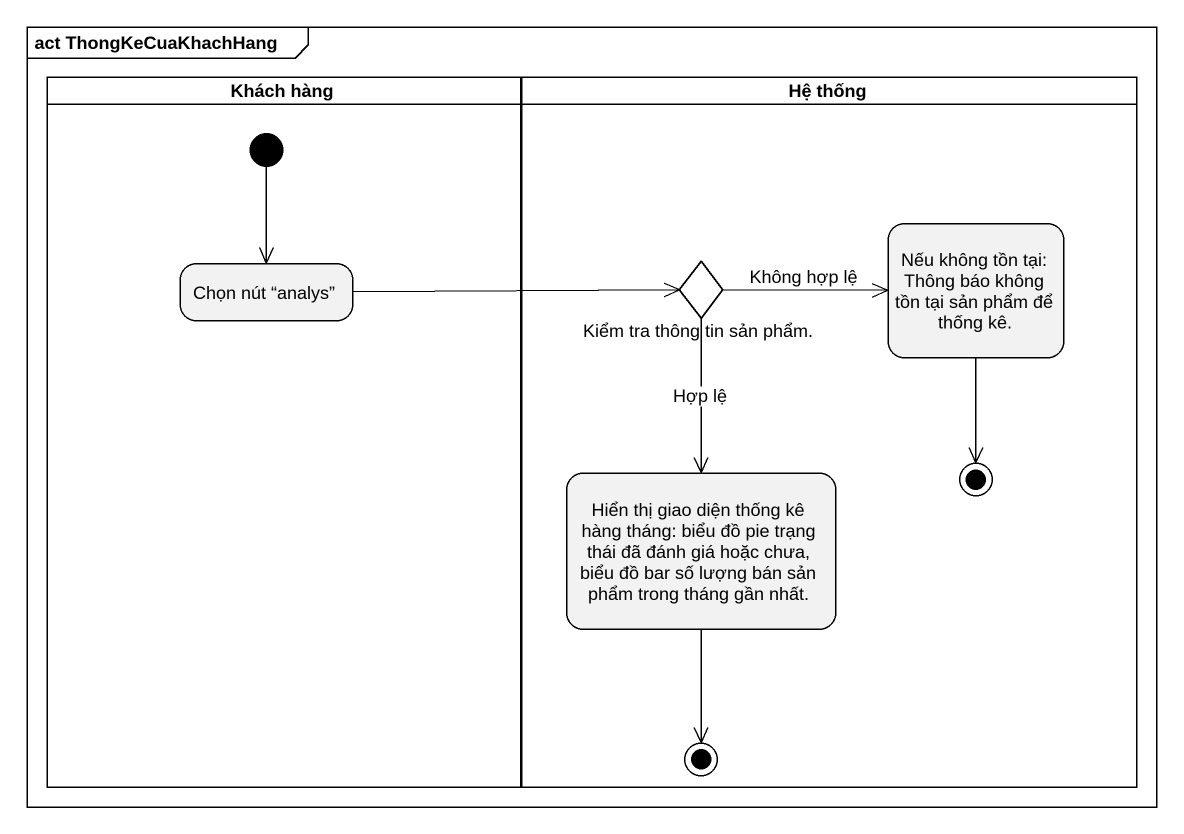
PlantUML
@startuml
mainframe act ThongKeCuaKhachHang
hide empty description
state "Khách hàng" as Khách_hàng <<partition>> {
  state "Chọn nút “analys”" as Chọn_nút_analys
  [*] --> Chọn_nút_analys
}
state "Hệ thống" as Hệ_thống <<partition>> {
  state "Nếu không tồn tại: Thông báo không tồn tại sản phẩm để thống kê." as Nếu_không_tồn_tại_Thông_báo
  state "Kiểm tra thông tin sản phẩm." as Kiểm_tra_thông_tin_sản_phẩm <<choice>>
  state "Hiển thị giao diện thống kê hàng tháng: biểu đồ pie trạng thái đã đánh giá hoặc chưa, biểu đồ bar số lượng bán sản phẩm trong tháng gần nhất." as Hiển_thị_giao_diện_thống_kê
  state final1 <<end>>
  state final2 <<end>>
}
Nếu_không_tồn_tại_Thông_báo --> final1
Chọn_nút_analys -right-> Kiểm_tra_thông_tin_sản_phẩm
Kiểm_tra_thông_tin_sản_phẩm -right-> Nếu_không_tồn_tại_Thông_báo : Không hợp lệ
Kiểm_tra_thông_tin_sản_phẩm --> Hiển_thị_giao_diện_thống_kê : Hợp lệ
Hiển_thị_giao_diện_thống_kê --> final2
@enduml
